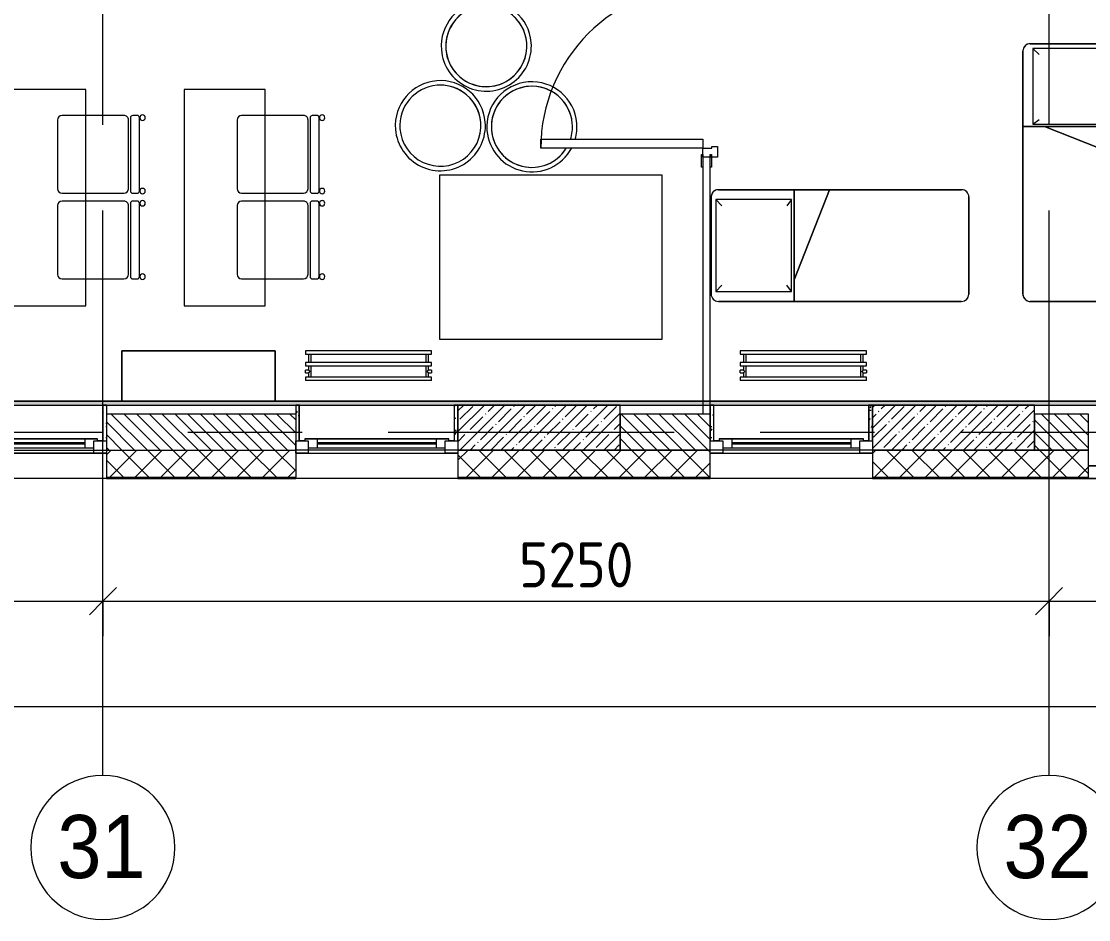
# Model space of a CAD drawing. Header units: millimetres. Extents: x 81382 to 274764, y -8553 to 29000.
# Drawn here: x 115508 to 121430, y -2706 to 2279 of the extents above; entities that cross this region are included whole.
import ezdxf

# ---------------------------------------------------------------- set-up
doc = ezdxf.new("R2010")
doc.units = ezdxf.units.MM
doc.linetypes.add('Осевая', pattern=[3175, 635, -476.25, 1587.5, -476.25])
for name, color, linetype, lineweight in [('A-ANNO-DIMS', 7, 'Continuous', 9), ('A-ANNO-DIMS-100', 7, 'Continuous', 9), ('A-DOOR', 7, 'Continuous', 9), ('A-DOOR-1', 7, 'Continuous', 13), ('A-DOOR-FRAM', 7, 'Continuous', 13), ('A-GLAZ', 7, 'Continuous', 9), ('A-GLAZ-1', 7, 'Continuous', 13), ('A-WALL', 7, 'Continuous', 9), ('I-WALL', 7, 'Continuous', 9), ('M-EQPM', 7, 'Continuous', 9), ('S-COLS', 7, 'Continuous', 9), ('Оси', 7, 'Continuous', 9), ('Оси-1', 7, 'Continuous', 20), ('Оси-2', 7, 'Осевая', 9)]:
    doc.layers.add(name, color=color, linetype=linetype, lineweight=lineweight)
for name, color, linetype, lineweight, true_color in [('A-WALL-1', 7, 'Continuous', 9, 0x3c3c3c), ('A-WALL-FNSH-1', 7, 'Continuous', 9, 0x3c3c3c), ('I-FURN-1', 7, 'Continuous', 9, 0xf0f0f0)]:
    doc.layers.add(name, color=color, linetype=linetype, lineweight=lineweight, true_color=true_color)
doc.styles.add('Arial', font='arial.ttf', dxfattribs={"width": 0.9, "height": 350})
doc.styles.add('ISOCPEUR', font='isocpeur.ttf', dxfattribs={"width": 0.9, "height": 250})
doc.dimstyles.new('ISO-2_5_0_9К_БОЛЬШОЙ', dxfattribs={"dimscale": 304.8, "dimtxt": 248.995294, "dimasz": 0.492126, "dimexe": 0.393701, "dimexo": 0.984252, "dimgap": 0, "dimtad": 1, "dimdec": 0, "dimrnd": 10, "dimzin": 0, "dimdsep": 46, "dimtxsty": 'ISOCPEUR', "dimblk1": 'OBLIQUE', "dimblk2": 'OBLIQUE', "dimsah": 1, "dimcen": 0.09, "dimdle": 0.393701, "dimazin": 0, "dimtfac": 1, "dimtdec": 4, "dimtix": 1, "dimtmove": 0, "dimatfit": 3, "dimfxl": 1, "dimtvp": 1, "dimtolj": 1, "dimtzin": 0, "dimarcsym": 2})
pattern_1 = [(45, (0, 0), (-57.024626, 57.024626), []), (45, (57.025, 0), (-57.024626, 57.024626), [100.806, -20.161, 3.353, -16.808])]
pattern_2 = [(0, (0, 0), (121.92, 30.48), [10.058, -81.382, 10.058, -81.382, -487.68]), (0, (0, 0), (121.92, 30.48), [-182.88, 10.058, -172.822, 10.058, -81.382, -213.36]), (0, (0, 0), (121.92, 30.48), [-457.2, 10.058, -50.902, 10.058, -142.342]), (120, (45.72, 15.24), (-87.356454, 90.345817), [10.058, -81.382, 10.058, -81.382, -487.68]), (120, (45.72, 15.24), (-87.356454, 90.345817), [-182.88, 10.058, -172.822, 10.058, -81.382, -213.36]), (120, (45.72, 15.24), (-87.356454, 90.345817), [-457.2, 10.058, -50.902, 10.058, -142.342]), (240, (60.96, 76.2), (-34.563546, -120.825817), [10.058, -81.382, 10.058, -81.382, -487.68]), (240, (60.96, 76.2), (-34.563546, -120.825817), [-182.88, 10.058, -172.822, 10.058, -81.382, -213.36]), (240, (60.96, 76.2), (-34.563546, -120.825817), [-457.2, 10.058, -50.902, 10.058, -142.342])]

# ---------------------------------------------------------------- blocks, each defined once
blk = doc.blocks.new('120_Окно_СКБ_2Ст_Фрамуга сверху - 120_Окно_СКБ_2Ст_2300х2500_h_ ДОО-19727959-План размещения напольных электротехнических лючков и розеток 3 этажа в осях 23-33')
at = {"layer": 'A-GLAZ'}
for p, q in [((1150, -57), (-1150, -57)), ((-1080, -57), (1080, -57)), ((-1030, -107), (470, -107)), ((470, -117), (-1030, -117)), ((640, -107), (1030, -107)), ((1030, -117), (640, -117)), ((-1130, -127), (-1100, -127)), ((540, -127), (570, -127)), ((540, -127), (570, -127)), ((1100, -127), (1130, -127))]:
    blk.add_line(p, q, dxfattribs=at)
at = {"layer": 'A-GLAZ-1'}
for p, q in [((-1150, -127), (-1150, -57)), ((-1150, -57), (-1080, -57)), ((-1080, -57), (-1080, -127)), ((520, -127), (520, -57)), ((520, -57), (590, -57)), ((590, -57), (590, -127)), ((1080, -127), (1080, -57)), ((1080, -57), (1150, -57)), ((1150, -57), (1150, -127)), ((520, -87), (-1080, -87)), ((-1080, -87), (-1080, -127)), ((-1030, -137), (-1030, -87)), ((470, -137), (470, -87)), ((520, -127), (520, -87)), ((1080, -87), (590, -87)), ((590, -87), (590, -127)), ((640, -137), (640, -87)), ((1030, -137), (1030, -87)), ((1080, -127), (1080, -87)), ((-1080, -127), (-1150, -127)), ((-1080, -127), (-1100, -127)), ((-1100, -127), (-1100, -137)), ((-1100, -137), (540, -137)), ((540, -137), (-1100, -137)), ((590, -127), (520, -127)), ((540, -127), (520, -127)), ((540, -137), (540, -127)), ((590, -127), (570, -127)), ((570, -127), (570, -137)), ((570, -137), (1100, -137)), ((1100, -137), (570, -137)), ((1150, -127), (1080, -127)), ((1100, -127), (1080, -127)), ((1100, -137), (1100, -127))]:
    blk.add_line(p, q, dxfattribs=at)
blk = doc.blocks.new('120_Окно_СКБ_1Ст - 120_Окно_СКБ_1Ст 900х2500_h_ с форточкой-V4-План размещения напольных электротехнических лючков и розеток 3 этажа в осях 23-33')
at = {"layer": 'A-GLAZ'}
for p, q in [((450, -57), (-450, -57)), ((-330, -107), (330, -107)), ((330, -117), (-330, -117)), ((-430, -127), (-400, -127)), ((400, -127), (430, -127))]:
    blk.add_line(p, q, dxfattribs=at)
at = {"layer": 'A-GLAZ-1'}
for p, q in [((-450, -127), (-450, -57)), ((-450, -57), (-380, -57)), ((-380, -57), (-380, -127)), ((380, -127), (380, -57)), ((380, -57), (450, -57)), ((450, -57), (450, -127)), ((380, -87), (-380, -87)), ((-380, -87), (-380, -127)), ((-330, -137), (-330, -87)), ((330, -137), (330, -87)), ((380, -127), (380, -87)), ((-380, -127), (-450, -127)), ((-380, -127), (-400, -127)), ((-400, -127), (-400, -137)), ((-400, -137), (400, -137)), ((400, -137), (-400, -137)), ((450, -127), (380, -127)), ((400, -127), (380, -127)), ((400, -137), (400, -127))]:
    blk.add_line(p, q, dxfattribs=at)
blk = doc.blocks.new('120_Окно_СКБ_2Ст_Фрамуга сверху - 120_Окно_СКБ_2Ст_2300х2500_h_ ДОО-22877115-План размещения напольных электротехнических лючков и розеток 3 этажа в осях 23-33')
at = {"layer": 'A-GLAZ'}
for p, q in [((1150, 83), (-1150, 83)), ((-1080, 83), (1080, 83)), ((-1150, 13), (-1100, 13)), ((-1030, 33), (470, 33)), ((470, 23), (-1030, 23)), ((540, 13), (570, 13)), ((540, 13), (570, 13)), ((640, 33), (1030, 33)), ((1030, 23), (640, 23)), ((1100, 13), (1150, 13))]:
    blk.add_line(p, q, dxfattribs=at)
at = {"layer": 'A-GLAZ-1'}
for p, q in [((-1150, 13), (-1150, 83)), ((-1150, 83), (-1080, 83)), ((-1080, 83), (-1080, 13)), ((520, 13), (520, 83)), ((520, 83), (590, 83)), ((590, 83), (590, 13)), ((1080, 13), (1080, 83)), ((1080, 83), (1150, 83)), ((1150, 83), (1150, 13)), ((-1080, 13), (-1150, 13)), ((-1080, 13), (-1100, 13)), ((-1100, 13), (-1100, 3)), ((-1100, 3), (540, 3)), ((540, 3), (-1100, 3)), ((520, 53), (-1080, 53)), ((-1080, 53), (-1080, 13)), ((-1030, 3), (-1030, 53)), ((470, 3), (470, 53)), ((520, 13), (520, 53)), ((590, 13), (520, 13)), ((540, 13), (520, 13)), ((540, 3), (540, 13)), ((590, 13), (570, 13)), ((570, 13), (570, 3)), ((570, 3), (1100, 3)), ((1100, 3), (570, 3)), ((1080, 53), (590, 53)), ((590, 53), (590, 13)), ((640, 3), (640, 53)), ((1030, 3), (1030, 53)), ((1080, 13), (1080, 53)), ((1150, 13), (1080, 13)), ((1100, 13), (1080, 13)), ((1100, 3), (1100, 13))]:
    blk.add_line(p, q, dxfattribs=at)
blk = doc.blocks.new('120_Окно_СКБ_1Ст - 120_Окно_СКБ_1Ст 900х2500_h_ с форточкой-V6-План размещения напольных электротехнических лючков и розеток 3 этажа в осях 23-33')
at = {"layer": 'A-GLAZ'}
for p, q in [((450, -57), (-450, -57)), ((-330, -107), (330, -107)), ((330, -117), (-330, -117)), ((-430, -127), (-400, -127)), ((400, -127), (430, -127))]:
    blk.add_line(p, q, dxfattribs=at)
at = {"layer": 'A-GLAZ-1'}
for p, q in [((-450, -127), (-450, -57)), ((-450, -57), (-380, -57)), ((-380, -57), (-380, -127)), ((380, -127), (380, -57)), ((380, -57), (450, -57)), ((450, -57), (450, -127)), ((380, -87), (-380, -87)), ((-380, -87), (-380, -127)), ((-330, -137), (-330, -87)), ((330, -137), (330, -87)), ((380, -127), (380, -87)), ((-380, -127), (-450, -127)), ((-380, -127), (-400, -127)), ((-400, -127), (-400, -137)), ((-400, -137), (400, -137)), ((400, -137), (-400, -137)), ((450, -127), (380, -127)), ((400, -127), (380, -127)), ((400, -137), (400, -127))]:
    blk.add_line(p, q, dxfattribs=at)
blk = doc.blocks.new('Bed - Small Sizes - 1_119-V42-План размещения напольных электротехнических лючков и розеток 3 этажа в осях 23-33')
at = {"layer": 'I-FURN-1'}
for p, q in [((247.3, 0), (-292.7, 0)), ((-292.7, 0), (247.3, 0)), ((247.3, 0), (-292.7, 0)), ((-292.7, 0), (247.3, 0)), ((-332.7, -40), (-332.7, -460)), ((-332.7, -460), (-332.7, -40)), ((-332.7, -40), (-332.7, -460)), ((-332.7, -460), (-332.7, -40)), ((-277.5, -26.2), (-242.7, -60)), ((232.5, -26.2), (-277.5, -26.2)), ((-277.5, -26.2), (-277.5, -446.2)), ((232.5, -26.2), (-277.5, -26.2)), ((-277.5, -26.2), (-277.5, -446.2)), ((232.5, -26.2), (197.3, -60)), ((232.5, -446.2), (232.5, -26.2)), ((232.5, -446.2), (232.5, -26.2)), ((287.3, -460), (287.3, -40)), ((287.3, -40), (287.3, -460)), ((287.3, -657.7), (287.3, -40)), ((287.3, -40), (287.3, -657.7)), ((-332.7, -460), (-212.7, -460)), ((-212.7, -460), (-332.7, -460)), ((-332.7, -460), (-332.7, -1390)), ((-332.7, -1390), (-332.7, -460)), ((-332.7, -460), (-212.7, -460)), ((-277.5, -446.2), (-242.7, -420)), ((-277.5, -446.2), (232.5, -446.2)), ((-277.5, -446.2), (232.5, -446.2)), ((-212.7, -460), (287.3, -460)), ((287.3, -460), (-212.7, -460)), ((287.3, -460), (-212.7, -460)), ((-212.7, -460), (287.3, -657.7)), ((287.3, -657.7), (-212.7, -460)), ((-212.7, -460), (287.3, -460)), ((-212.7, -460), (287.3, -657.7)), ((-212.7, -460), (287.3, -460)), ((232.5, -446.2), (197.3, -420)), ((287.3, -657.7), (287.3, -460)), ((287.3, -460), (287.3, -657.7)), ((287.3, -1390), (287.3, -657.7)), ((287.3, -657.7), (287.3, -1390)), ((-292.7, -1430), (247.3, -1430)), ((247.3, -1430), (-292.7, -1430))]:
    blk.add_line(p, q, dxfattribs=at)
for centre, start, end in [((-292.7, -40), 90, 180), ((-292.7, -40), 90, 180), ((247.3, -40), 360, 90), ((247.3, -40), 0, 90), ((-292.7, -40), 90, 180), ((-292.7, -40), 135, 180), ((-292.7, -40), 90, 135), ((247.3, -40), 60, 90), ((247.3, -40), 0, 90), ((247.3, -40), 15, 60), ((247.3, -40), 0, 15), ((-292.7, -1390), 180, 270), ((-292.7, -1390), 180, 195), ((-292.7, -1390), 195, 210), ((-292.7, -1390), 210, 225), ((-292.7, -1390), 225, 240), ((247.3, -1390), 270, 0), ((247.3, -1390), 300, 330), ((247.3, -1390), 330, 345), ((247.3, -1390), 345, 0), ((-292.7, -1390), 240, 255), ((-292.7, -1390), 255, 270), ((247.3, -1390), 270, 300)]:
    blk.add_arc(centre, 40, start, end, dxfattribs=at)
blk = doc.blocks.new('Bed - Small Sizes - 1_119-V43-План размещения напольных электротехнических лючков и розеток 3 этажа в осях 23-33')
at = {"layer": 'I-FURN-1'}
for p, q in [((247.3, 0), (-292.7, 0)), ((-292.7, 0), (247.3, 0)), ((247.3, 0), (-292.7, 0)), ((-292.7, 0), (247.3, 0)), ((-332.7, -40), (-332.7, -460)), ((-332.7, -460), (-332.7, -40)), ((-332.7, -40), (-332.7, -460)), ((-332.7, -460), (-332.7, -40)), ((-277.5, -26.2), (-242.7, -60)), ((232.5, -26.2), (-277.5, -26.2)), ((-277.5, -26.2), (-277.5, -446.2)), ((232.5, -26.2), (-277.5, -26.2)), ((-277.5, -26.2), (-277.5, -446.2)), ((232.5, -26.2), (197.3, -60)), ((232.5, -446.2), (232.5, -26.2)), ((232.5, -446.2), (232.5, -26.2)), ((287.3, -460), (287.3, -40)), ((287.3, -40), (287.3, -460)), ((287.3, -657.7), (287.3, -40)), ((287.3, -40), (287.3, -657.7)), ((-332.7, -460), (-212.7, -460)), ((-212.7, -460), (-332.7, -460)), ((-332.7, -460), (-332.7, -1390)), ((-332.7, -1390), (-332.7, -460)), ((-332.7, -460), (-212.7, -460)), ((-277.5, -446.2), (-242.7, -420)), ((-277.5, -446.2), (232.5, -446.2)), ((-277.5, -446.2), (232.5, -446.2)), ((-212.7, -460), (287.3, -460)), ((287.3, -460), (-212.7, -460)), ((287.3, -460), (-212.7, -460)), ((-212.7, -460), (287.3, -657.7)), ((287.3, -657.7), (-212.7, -460)), ((-212.7, -460), (287.3, -460)), ((-212.7, -460), (287.3, -657.7)), ((-212.7, -460), (287.3, -460)), ((232.5, -446.2), (197.3, -420)), ((287.3, -657.7), (287.3, -460)), ((287.3, -460), (287.3, -657.7)), ((287.3, -1390), (287.3, -657.7)), ((287.3, -657.7), (287.3, -1390)), ((-292.7, -1430), (247.3, -1430)), ((247.3, -1430), (-292.7, -1430))]:
    blk.add_line(p, q, dxfattribs=at)
for centre, start, end in [((-292.7, -40), 90, 180), ((-292.7, -40), 90, 180), ((247.3, -40), 360, 90), ((247.3, -40), 75, 90), ((-292.7, -40), 90, 180), ((-292.7, -40), 90, 180), ((247.3, -40), 0, 90), ((247.3, -40), 0, 90), ((247.3, -40), 60, 75), ((247.3, -40), 30, 60), ((247.3, -40), 0, 30), ((-292.7, -1390), 180, 270), ((-292.7, -1390), 180, 270), ((247.3, -1390), 270, 0), ((247.3, -1390), 270, 0)]:
    blk.add_arc(centre, 40, start, end, dxfattribs=at)
blk = doc.blocks.new('Стол базовый прямоугольный - 1_88-26291934-План размещения напольных электротехнических лючков и розеток 3 этажа в осях 23-33')
at = {"layer": 'I-FURN-1'}
for p, q in [((600, 225), (-600, 225)), ((-600, 225), (-600, -225)), ((600, -225), (600, 225)), ((-600, -225), (600, -225))]:
    blk.add_line(p, q, dxfattribs=at)
blk = doc.blocks.new('M_Стул-Breuer - 1_87-25466819-План размещения напольных электротехнических лючков и розеток 3 этажа в осях 23-33')
at = {"layer": 'I-FURN-1'}
for p, q in [((190.5, 241.3), (-190.5, 241.3)), ((-215.9, 215.9), (-215.9, 85)), ((215.9, 85), (215.9, 215.9)), ((-215.9, 85), (-215.9, -127)), ((215.9, -127), (215.9, 85)), ((-215.9, -176.2), (-215.9, -200.8)), ((203.2, -163.5), (-203.2, -163.5)), ((-190.5, -152.4), (190.5, -152.4)), ((215.9, -200.8), (215.9, -176.2)), ((-203.2, -213.5), (203.2, -213.5))]:
    blk.add_line(p, q, dxfattribs=at)
for centre, radius, start, end in [((-190.5, 215.9), 25.4, 90, 180), ((190.5, 215.9), 25.4, 0, 90), ((-190.5, -127), 25.4, 180, 270), ((-203.2, -176.2), 12.7, 90, 180), ((190.5, -127), 25.4, 270, 360), ((203.2, -176.2), 12.7, 360, 90), ((-203.5, -230.6), 15.1, 360, 180), ((-203.5, -230.6), 15.1, 180, 360), ((-203.2, -200.8), 12.7, 180, 270), ((203.7, -230.6), 15.1, 360, 180), ((203.7, -230.6), 15.1, 180, 360), ((203.2, -200.8), 12.7, 270, 360)]:
    blk.add_arc(centre, radius, start, end, dxfattribs=at)
blk = doc.blocks.new('Стол базовый прямоугольный - 1_146-25586992-План размещения напольных электротехнических лючков и розеток 3 этажа в осях 23-33')
at = {"layer": 'I-FURN-1'}
for p, q in [((617.5, 455), (-617.5, 455)), ((-617.5, 455), (-617.5, -455)), ((617.5, -455), (617.5, 455)), ((-617.5, -455), (617.5, -455))]:
    blk.add_line(p, q, dxfattribs=at)
blk = doc.blocks.new('ПУФ1 - 500_500 2-25587120-План размещения напольных электротехнических лючков и розеток 3 этажа в осях 23-33')
at = {"layer": 'I-FURN-1'}
for radius, start, end in [(250, 360, 180), (250, 0, 180), (225, 360, 180), (225, 0, 180), (250, 180, 360), (225, 180, 360), (225, 180, 231.42857), (225, 270, 360), (250, 180, 360), (225, 231.42857, 270)]:
    blk.add_arc((0, 0), radius, start, end, dxfattribs=at)
blk = doc.blocks.new('ПУФ1 - 500_500 2-V62-План размещения напольных электротехнических лючков и розеток 3 этажа в осях 23-33')
at = {"layer": 'I-FURN-1'}
for radius, start, end in [(250, 360, 180), (250, 0, 180), (225, 360, 180), (225, 64.28571, 180), (225, 51.42857, 64.28571), (225, 38.57143, 51.42857), (225, 25.71429, 38.57143), (225, 12.85714, 25.71429), (250, 180, 360), (225, 180, 360), (225, 180, 282.85714), (225, 0, 12.85714), (225, 347.14286, 360), (250, 180, 360), (225, 334.28571, 347.14286), (225, 282.85714, 334.28571)]:
    blk.add_arc((0, 0), radius, start, end, dxfattribs=at)
blk = doc.blocks.new('ПУФ1 - 500_500 2-V63-План размещения напольных электротехнических лючков и розеток 3 этажа в осях 23-33')
at = {"layer": 'I-FURN-1'}
for radius, start, end in [(250, 360, 146.76317), (250, 0, 146.76317), (225, 360, 143.34409), (225, 102.85714, 143.34409), (225, 0, 102.85714), (250, 159.25629, 180), (250, 159.25629, 180), (225, 157.4401, 180), (225, 157.4401, 180), (250, 180, 360), (225, 180, 360), (225, 180, 231.42857), (225, 244.28571, 360), (250, 180, 360), (225, 231.42857, 244.28571)]:
    blk.add_arc((0, 0), radius, start, end, dxfattribs=at)
blk = doc.blocks.new('radiator_prado_classic_z_tip_30_po exemplyaru - Classic Z Тип 30-300-31134001-План размещения напольных электротехнических лючков и розеток 3 этажа в осях 23-33')
at = {"layer": 'M-EQPM'}
for p, q in [((0, 228), (0, 210)), ((700, 228), (0, 228)), ((0, 210), (700, 210)), ((17.5, 210), (17.5, 164)), ((32.5, 164), (32.5, 210)), ((667.5, 210), (667.5, 164)), ((682.5, 164), (682.5, 210)), ((700, 210), (700, 228)), ((700, 164), (0, 164)), ((0, 164), (0, 146)), ((0, 146), (700, 146)), ((17.5, 121.5), (0, 121.5)), ((17.5, 121.5), (0, 121.5)), ((0, 121.5), (0, 121.2)), ((0, 106.5), (0, 121.5)), ((0, 121.2), (0, 121.2)), ((17.5, 146), (17.5, 121.5)), ((32.5, 82), (32.5, 146)), ((667.5, 146), (667.5, 82)), ((682.5, 121.5), (682.5, 146)), ((700, 121.5), (682.5, 121.5)), ((700, 121.5), (682.5, 121.5)), ((700, 146), (700, 164)), ((700, 121.5), (700, 106.5)), ((700, 121.2), (700, 121.5)), ((700, 121.5), (700, 121.2)), ((700, 121.2), (700, 121.5)), ((0, 106.8), (0, 106.5)), ((0, 106.8), (0, 106.8)), ((0, 106.5), (17.5, 106.5)), ((0, 106.5), (17.5, 106.5)), ((700, 82), (0, 82)), ((0, 82), (0, 64)), ((700, 64), (0, 64)), ((17.5, 106.5), (17.5, 82)), ((682.5, 82), (682.5, 106.5)), ((682.5, 106.5), (700, 106.5)), ((682.5, 106.5), (700, 106.5)), ((700, 106.5), (700, 106.8)), ((700, 106.8), (700, 106.5)), ((700, 106.5), (700, 106.8)), ((700, 64), (700, 82))]:
    blk.add_line(p, q, dxfattribs=at)
for points, knots in [([(25, 114), (24.5, 114.5), (23.6, 115.4), (22.4, 116.6), (21.6, 117.4), (21.1, 117.9), (20.8, 118.2), (20.5, 118.5), (20.2, 118.8), (19.8, 119.1), (19.6, 119.4), (19.3, 119.7), (19, 120), (18.7, 120.3), (18.5, 120.5), (18.3, 120.7), (18.1, 120.9), (17.9, 121.1), (17.8, 121.2), (17.7, 121.3), (17.5, 121.5), (17.5, 121.5), (17.5, 121.5)], [0, 0, 0, 0, 0.142857, 0.285714, 0.357143, 0.392857, 0.428571, 0.464286, 0.5, 0.535714, 0.571429, 0.607143, 0.642857, 0.678571, 0.714286, 0.75, 0.785714, 0.821429, 0.857143, 0.892857, 0.928571, 1, 1, 1, 1]), ([(675, 114), (675.5, 114.5), (676.4, 115.4), (677.6, 116.6), (678.4, 117.4), (678.9, 117.9), (679.2, 118.2), (679.5, 118.5), (679.8, 118.8), (680.1, 119.2), (680.4, 119.4), (680.7, 119.7), (681, 120), (681.3, 120.3), (681.5, 120.5), (681.7, 120.7), (681.9, 120.9), (682.1, 121.1), (682.2, 121.2), (682.3, 121.3), (682.5, 121.5), (682.5, 121.5), (682.5, 121.5)], [0, 0, 0, 0, 0.142857, 0.285714, 0.357143, 0.392857, 0.428571, 0.464286, 0.5, 0.535714, 0.571429, 0.607143, 0.642857, 0.678571, 0.714286, 0.75, 0.785714, 0.821429, 0.857143, 0.892857, 0.928571, 1, 1, 1, 1]), ([(17.5, 106.5), (17.5, 106.5), (17.5, 106.5), (17.7, 106.7), (17.8, 106.8), (17.9, 106.9), (18.1, 107.1), (18.3, 107.3), (18.5, 107.5), (18.7, 107.7), (19, 108), (19.3, 108.3), (19.6, 108.6), (19.8, 108.9), (20.3, 109.3), (20.7, 109.7), (21.1, 110.1), (21.6, 110.6), (22.4, 111.4), (23.6, 112.6), (24.5, 113.5), (25, 114)], [0, 0, 0, 0, 0.071429, 0.107143, 0.142857, 0.178571, 0.214286, 0.25, 0.285714, 0.321429, 0.357143, 0.392857, 0.428571, 0.464286, 0.5, 0.571429, 0.607143, 0.642857, 0.714286, 0.857143, 1, 1, 1, 1]), ([(682.5, 106.5), (682.5, 106.5), (682.5, 106.5), (682.3, 106.7), (682.2, 106.8), (682.1, 106.9), (681.9, 107.1), (681.7, 107.3), (681.5, 107.5), (681.3, 107.7), (681, 108), (680.7, 108.3), (680.4, 108.6), (680.1, 108.8), (679.7, 109.3), (679.3, 109.7), (678.9, 110.1), (678.4, 110.6), (677.6, 111.4), (676.4, 112.6), (675.5, 113.5), (675, 114)], [0, 0, 0, 0, 0.071429, 0.107143, 0.142857, 0.178571, 0.214286, 0.25, 0.285714, 0.321429, 0.357143, 0.392857, 0.428571, 0.464286, 0.5, 0.571429, 0.607143, 0.642857, 0.714286, 0.857143, 1, 1, 1, 1])]:
    blk.add_open_spline(points, degree=3, knots=knots, dxfattribs=at)
blk = doc.blocks.new('110_Дверь_СКБ_2Ст - Д-5_п__в составе перегородки _не входит в спец__-32680317-План размещения напольных электротехнических лючков и розеток 3 этажа в осях 23-33')
at = {"layer": 'A-DOOR'}
for centre, radius, start, end in [((-637.5, -20), 400, 270, 0), ((662.5, -20), 900, 180, 270)]:
    blk.add_arc(centre, radius, start, end, dxfattribs=at)
at = {"layer": 'A-DOOR-1'}
for p, q in [((-637.5, -20), (-587.5, -20)), ((-637.5, -420), (-637.5, -20)), ((-587.5, -20), (-587.5, -420)), ((612.5, -20), (662.5, -20)), ((612.5, -920), (612.5, -20)), ((662.5, -20), (662.5, -920)), ((-587.5, -420), (-637.5, -420)), ((662.5, -920), (612.5, -920))]:
    blk.add_line(p, q, dxfattribs=at)
at = {"layer": 'A-DOOR-FRAM'}
for p, q in [((-687.5, 60), (-627.5, 60)), ((-687.5, -20), (-687.5, 60)), ((-627.5, 60), (-627.5, 30)), ((652.5, 60), (712.5, 60)), ((652.5, 30), (652.5, 60)), ((712.5, 60), (712.5, -20)), ((-742.5, 28), (-672.5, 28)), ((-742.5, 20), (-742.5, 28)), ((-672.5, 20), (-742.5, 20)), ((-687.5, 20), (-672.5, 20)), ((-687.5, 19), (-687.5, 20)), ((-672.5, 19), (-687.5, 19)), ((-672.5, 28), (-672.5, 20)), ((-672.5, 20), (-672.5, 19)), ((-637.5, 30), (-637.5, -20)), ((-627.5, 30), (-637.5, 30)), ((662.5, 30), (652.5, 30)), ((662.5, -20), (662.5, 30)), ((697.5, 20), (697.5, 28)), ((697.5, 28), (767.5, 28)), ((697.5, 19), (697.5, 20)), ((697.5, 20), (712.5, 20)), ((767.5, 20), (697.5, 20)), ((712.5, 19), (697.5, 19)), ((712.5, 20), (712.5, 19)), ((767.5, 28), (767.5, 20)), ((-742.5, -20), (-672.5, -20)), ((-742.5, -28), (-742.5, -20)), ((-672.5, -28), (-742.5, -28)), ((-637.5, -20), (-687.5, -20)), ((-672.5, -20), (-672.5, -28)), ((712.5, -20), (662.5, -20)), ((697.5, -28), (697.5, -20)), ((697.5, -20), (767.5, -20)), ((767.5, -28), (697.5, -28)), ((767.5, -20), (767.5, -28))]:
    blk.add_line(p, q, dxfattribs=at)
blk = doc.blocks.new('Ось сетки - D8-29747960-План размещения напольных электротехнических лючков и розеток 3 этажа в осях 23-33')
at = {"layer": 'Оси-1'}
for start, end in [(360, 180), (180, 360)]:
    blk.add_arc((0, 0), 4, start, end, dxfattribs=at)
blk = doc.blocks.new('DIMBLOCK44-План размещения напольных электротехнических лючков и розеток 3 этажа в осях 23-33')
at = {"layer": 'A-ANNO-DIMS-100'}
for p, q in [((110710, -1132.6), (110710, -818.6)), ((115960, -1132.6), (115960, -818.6)), ((110710, -938.6), (115960, -938.6)), ((110710, -938.6), (110710, -1132.6)), ((115960, -938.6), (115960, -1132.6))]:
    blk.add_line(p, q, dxfattribs=at)
at = {"layer": 'A-ANNO-DIMS-100', "lineweight": 20}
for p, q in [((110710, -938.6), (110785, -863.6)), ((115960, -938.6), (116035, -863.6)), ((110710, -938.6), (110635, -1013.6)), ((115960, -938.6), (115885, -1013.6))]:
    blk.add_line(p, q, dxfattribs=at)
at = {"layer": 'A-ANNO-DIMS-100', "color": 0, "insert": (113019, -612), "char_height": 250, "width": 758.478, "attachment_point": 1, "line_spacing_factor": 1.149209, "style": 'ISOCPEUR'}
blk.add_mtext('5250', dxfattribs=at)
blk = doc.blocks.new('_Oblique')
at = {"color": 0, "linetype": 'ByBlock', "lineweight": -2}
blk.add_line((-0.5, -0.5), (0.5, 0.5), dxfattribs=at)
blk = doc.blocks.new('DIMBLOCK45-План размещения напольных электротехнических лючков и розеток 3 этажа в осях 23-33')
at = {"layer": 'A-ANNO-DIMS-100'}
for p, q in [((115960, -1132.6), (115960, -818.6)), ((121210, -1132.6), (121210, -818.6)), ((115960, -938.6), (121210, -938.6)), ((115960, -938.6), (115960, -1132.6)), ((121210, -938.6), (121210, -1132.6))]:
    blk.add_line(p, q, dxfattribs=at)
at = {"layer": 'A-ANNO-DIMS-100', "lineweight": 20}
for p, q in [((115960, -938.6), (116035, -863.6)), ((121210, -938.6), (121285, -863.6)), ((115960, -938.6), (115885, -1013.6)), ((121210, -938.6), (121135, -1013.6))]:
    blk.add_line(p, q, dxfattribs=at)
at = {"layer": 'A-ANNO-DIMS-100', "color": 0, "insert": (118269, -612), "char_height": 250, "width": 758.478, "attachment_point": 1, "line_spacing_factor": 1.149209, "style": 'ISOCPEUR'}
blk.add_mtext('5250', dxfattribs=at)
blk = doc.blocks.new('DIMBLOCK46-План размещения напольных электротехнических лючков и розеток 3 этажа в осях 23-33')
at = {"layer": 'A-ANNO-DIMS-100'}
for p, q in [((121210, -1132.6), (121210, -818.6)), ((125010, -1132.6), (125010, -818.6)), ((121210, -938.6), (125130, -938.6)), ((121210, -938.6), (121210, -1132.6)), ((125010, -938.6), (125010, -1132.6))]:
    blk.add_line(p, q, dxfattribs=at)
at = {"layer": 'A-ANNO-DIMS-100', "lineweight": 20}
for p, q in [((121210, -938.6), (121285, -863.6)), ((125010, -938.6), (125085, -863.6)), ((121210, -938.6), (121135, -1013.6)), ((125010, -938.6), (124935, -1013.6))]:
    blk.add_line(p, q, dxfattribs=at)
at = {"layer": 'A-ANNO-DIMS-100', "color": 0, "insert": (122794, -612), "char_height": 250, "width": 758.478, "attachment_point": 1, "line_spacing_factor": 1.149209, "style": 'ISOCPEUR'}
blk.add_mtext('3800', dxfattribs=at)
blk = doc.blocks.new('DIMBLOCK47-План размещения напольных электротехнических лючков и розеток 3 этажа в осях 23-33')
at = {"layer": 'A-ANNO-DIMS-100'}
for p, q in [((84560, -1717.9), (84560, -1404)), ((125010, -1717.9), (125010, -1404)), ((84440, -1524), (125130, -1524)), ((84560, -1524), (84560, -1717.9)), ((125010, -1524), (125010, -1717.9))]:
    blk.add_line(p, q, dxfattribs=at)
at = {"layer": 'A-ANNO-DIMS-100', "lineweight": 20}
for p, q in [((84560, -1524), (84635, -1449)), ((125010, -1524), (125085, -1449)), ((84560, -1524), (84485, -1599)), ((125010, -1524), (124935, -1599))]:
    blk.add_line(p, q, dxfattribs=at)
at = {"layer": 'A-ANNO-DIMS-100', "color": 0, "insert": (104366, -1197.4), "char_height": 250, "width": 1005.558, "attachment_point": 1, "line_spacing_factor": 1.149209, "style": 'ISOCPEUR'}
blk.add_mtext('40450', dxfattribs=at)

msp = doc.modelspace()

# ---------------------------------------------------------------- hatches: boundary and pattern name
at = {"layer": 'A-WALL'}
h = msp.add_hatch(dxfattribs=at)
h.set_pattern_fill('FP_2', color=256, style=0, pattern_type=2)
h.set_pattern_definition([(135, (0, 0), (-35.35534, -35.35534), [])])
h.paths.add_polyline_path([(121430, -100), (121430, 100), (121130, 100), (121130, -100)])
h.paths.add_polyline_path([(118830, -100), (119330, -100), (119330, 100), (118830, 100)])
h.paths.add_polyline_path([(117030, -100), (117030, 100), (115980, 100), (115980, -100), (116985.1, -100)])
h.paths.add_polyline_path([(113430, -100), (113680, -100), (113680, 100), (113430, 100)])
h.paths.add_polyline_path([(110730, -100), (111630, -100), (111630, 100), (110730, 100), (110730, 91.5)])
h.paths.add_polyline_path([(109353.5, -100), (109830, -100), (109830, 100), (108930, 100), (108930, -100)])
h.paths.add_polyline_path([(106230, -100), (106230, 100), (105180, 100), (105180, -100), (106173.6, -100)])
h.paths.add_polyline_path([(102880, -100), (102880, 100), (102630, 100), (102630, -100)])
h.paths.add_polyline_path([(101085.9, -100), (101730, -100), (101730, 100), (100830, 100), (100830, -100)])
h.paths.add_polyline_path([(97906, -100), (98130, -100), (98130, 100), (97080, 100), (97080, -100), (97270.1, -100)])
h.paths.add_polyline_path([(94726.2, -100), (94780, -100), (94780, 100), (94530, 100), (94530, -100)])
h.paths.add_polyline_path([(92730, -100), (92730, 100), (91930, 100), (91930, -100), (92182.3, -100)])
h = msp.add_hatch(dxfattribs=at)
h.set_pattern_fill('FP_1', color=256, style=0, pattern_type=2)
h.set_pattern_definition([(45, (0, 0), (-70.71068, 70.71068), []), (135, (0, 0), (-70.71068, -70.71068), [])])
h.paths.add_polyline_path([(125080, -250), (125080, -100), (123730, -100), (123730, -250), (123980.7, -250)])
h.paths.add_polyline_path([(120800.9, -250), (121430, -250), (121430, -100), (120230, -100), (120230, -250)])
h.paths.add_polyline_path([(117930, -250), (119330, -250), (119330, -100), (117930, -100)])
h.paths.add_polyline_path([(116985.1, -250), (117030, -250), (117030, -100), (115980, -100), (115980, -250), (116349.1, -250)])
h.paths.add_polyline_path([(112533.3, -250), (113680, -250), (113680, -100), (112530, -100), (112530, -250)])
h.paths.add_polyline_path([(109830, -250), (109830, -100), (108930, -100), (108930, -250), (109353.5, -250)])
h.paths.add_polyline_path([(111261.4, -250), (111630, -250), (111630, -100), (110730, -100), (110730, -250)])
h.paths.add_polyline_path([(107130, -250), (108030, -250), (108030, -100), (107130, -100)])
h.paths.add_polyline_path([(106230, -250), (106230, -100), (105180, -100), (105180, -250), (106173.6, -250)])
h.paths.add_polyline_path([(102357.8, -250), (102880, -250), (102880, -100), (100830, -100), (100830, -250), (101730, -250)])
h.paths.add_polyline_path([(99930, -250), (99930, -100), (99030, -100), (99030, -250), (99813.9, -250)])
h.paths.add_polyline_path([(98130, -250), (98130, -100), (97080, -100), (97080, -250), (97906, -250)])
h.paths.add_polyline_path([(94726.2, -250), (94780, -250), (94780, -100), (93630, -100), (93630, -250), (94090.2, -250)])
h.paths.add_polyline_path([(92730, -250), (92730, -100), (91930, -100), (91930, -250), (92182.3, -250)])
h.paths.add_polyline_path([(90910.4, -250), (91030, -250), (91030, -100), (89210, -100), (89210, -250), (89638.5, -250)])
at = {"layer": 'I-WALL'}
h = msp.add_hatch(dxfattribs=at)
h.set_pattern_fill('FP_35', color=256, style=0, pattern_type=2)
h.set_pattern_definition(pattern_2)
h.paths.add_polyline_path([(123980.7, 150), (124810, 150), (124810, 170), (109770, 170), (109771, 150), (123662.7, 150)])
h = msp.add_hatch(dxfattribs=at)
h.set_pattern_fill('FP_35', color=256, style=0, pattern_type=2)
h.set_pattern_definition(pattern_2)
h.paths.add_polyline_path([(115980, -48), (115980, 149.8), (115960, 149.8), (115960, -48)])
h = msp.add_hatch(dxfattribs=at)
h.set_pattern_fill('FP_35', color=256, style=0, pattern_type=2)
h.set_pattern_definition(pattern_2)
h.paths.add_polyline_path([(117050, -48), (117050, 150), (117030, 150), (117030, -48)])
h = msp.add_hatch(dxfattribs=at)
h.set_pattern_fill('FP_35', color=256, style=0, pattern_type=2)
h.set_pattern_definition(pattern_2)
h.paths.add_polyline_path([(117930, -48), (117930, 149.8), (117910, 149.8), (117910, -48)])
h = msp.add_hatch(dxfattribs=at)
h.set_pattern_fill('FP_35', color=256, style=0, pattern_type=2)
h.set_pattern_definition(pattern_2)
h.paths.add_polyline_path([(119350, -48), (119350, 150), (119330, 150), (119330, -48)])
h = msp.add_hatch(dxfattribs=at)
h.set_pattern_fill('FP_35', color=256, style=0, pattern_type=2)
h.set_pattern_definition(pattern_2)
h.paths.add_polyline_path([(120230, -48), (120230, 149.8), (120210, 149.8), (120210, -48)])
at = {"layer": 'S-COLS'}
h = msp.add_hatch(dxfattribs=at)
h.set_pattern_fill('FP_4', color=256, style=0, pattern_type=2)
h.set_pattern_definition(pattern_1)
h.paths.add_polyline_path([(118257, -100), (118830, -100), (118830, 150), (117930, 150), (117930, -100)])
h = msp.add_hatch(dxfattribs=at)
h.set_pattern_fill('FP_4', color=256, style=0, pattern_type=2)
h.set_pattern_definition(pattern_1)
h.paths.add_polyline_path([(120230, -100), (121130, -100), (121130, 150), (120230, 150), (120230, 91.5)])

# ---------------------------------------------------------------- linework, layer by layer
at = {"layer": 'A-WALL'}
for p, q in [((118830, 100), (118830, -100)), ((121130, 100), (121130, -100)), ((112530, -100), (117030, -100)), ((115980, -100), (117030, -100)), ((118830, -100), (119330, -100)), ((121130, -100), (121430, -100)), ((115980, -258), (113680, -258)), ((115980, -250), (117030, -250)), ((115980, -253), (117030, -253)), ((117930, -258), (117030, -258)), ((117930, -250), (119330, -250)), ((117930, -253), (119330, -253)), ((120230, -258), (119330, -258)), ((120230, -250), (121430, -250)), ((120230, -253), (121430, -253)), ((123730, -258), (121430, -258))]:
    msp.add_line(p, q, dxfattribs=at)
at = {"layer": 'A-WALL-1'}
for p, q in [((119290, 1470), (119290, 100)), ((119330, 100), (119330, 1470)), ((124810, 170), (109770, 170)), ((109770, 150), (124830, 150)), ((115980, 149.8), (115960, 149.8)), ((115960, 149.8), (115960, -48)), ((115980, 149.8), (115980, -250)), ((117050, 150), (117030, 150)), ((117030, 150), (117030, -250)), ((117050, -48), (117050, 150)), ((117930, 149.8), (117910, 149.8)), ((117910, 149.8), (117910, -48)), ((117930, -48), (117930, 149.8)), ((119350, 150), (119330, 150)), ((119330, 150), (119330, -48)), ((119350, -48), (119350, 150)), ((120230, 149.8), (120210, 149.8)), ((120210, 149.8), (120210, -48)), ((120230, -48), (120230, 149.8)), ((117030, 100), (115980, 100)), ((119330, 100), (118830, 100)), ((119330, -250), (119330, 100)), ((121430, 100), (121130, 100)), ((121430, -250), (121430, 100)), ((115960, -48), (115980, -48)), ((117030, -48), (117050, -48)), ((117910, -48), (117930, -48)), ((119330, -48), (119350, -48)), ((120210, -48), (120230, -48)), ((119330, -100), (117930, -100)), ((117930, -100), (117930, -250)), ((121430, -100), (120230, -100)), ((120230, -100), (120230, -250))]:
    msp.add_line(p, q, dxfattribs=at)
at = {"layer": 'A-WALL-FNSH-1'}
for p, q in [((124809, 171), (109771, 171)), ((115960, 149.8), (115959, 149.8)), ((115959, 149.8), (115959, -48)), ((117051, 150), (117050, 150)), ((117051, -48), (117051, 150)), ((117910, 149.8), (117909, 149.8)), ((117909, 149.8), (117909, -48)), ((119351, 150), (119350, 150)), ((119351, -48), (119351, 150)), ((120210, 149.8), (120209, 149.8)), ((120209, 149.8), (120209, -48)), ((115959, -48), (115960, -48)), ((117050, -48), (117051, -48)), ((117909, -48), (117910, -48)), ((119350, -48), (119351, -48)), ((120209, -48), (120210, -48)), ((115980, -250), (115980, -258)), ((115980, -258), (117030, -258)), ((117030, -258), (117030, -250)), ((117930, -250), (117930, -258)), ((117930, -258), (119330, -258)), ((119330, -258), (119330, -250)), ((120230, -250), (120230, -258)), ((120230, -258), (121430, -258)), ((121430, -258), (121430, -250))]:
    msp.add_line(p, q, dxfattribs=at)
at = {"layer": 'I-FURN-1'}
for p, q in [((116065.7, 450.2), (116065.7, 170)), ((116915.7, 450.2), (116065.7, 450.2)), ((116065.7, 450.2), (116915.7, 450.2)), ((116065.7, 170), (116065.7, 450.2)), ((116915.7, 170), (116915.7, 450.2)), ((116915.7, 450.2), (116915.7, 170))]:
    msp.add_line(p, q, dxfattribs=at)
at = {"layer": 'I-WALL'}
for p, q in [((117930, -100), (117030, -100)), ((120230, -100), (119330, -100))]:
    msp.add_line(p, q, dxfattribs=at)
at = {"layer": 'S-COLS'}
for p, q in [((118830, 150), (117930, 150)), ((117930, 150), (117930, -100)), ((118830, 100), (118830, 150)), ((121130, 150), (120230, 150)), ((120230, 150), (120230, -100)), ((121130, 100), (121130, 150)), ((118830, -100), (118830, 100)), ((121130, -100), (121130, 100)), ((117930, -100), (118830, -100)), ((120230, -100), (121130, -100))]:
    msp.add_line(p, q, dxfattribs=at)
at = {"layer": 'Оси'}
for p, q in [((115960, -1906.3), (115960, 593.7)), ((121210, -1906.3), (121210, 593.7))]:
    msp.add_line(p, q, dxfattribs=at)
at = {"layer": 'Оси-2'}
for p, q in [((115960, 593.7), (115960, 18900)), ((121210, 593.7), (121210, 18900)), ((84681.8, 0), (122730, 0))]:
    msp.add_line(p, q, dxfattribs=at)

# ---------------------------------------------------------------- block references
at = {"layer": 'A-DOOR', "rotation": 270}
msp.add_blockref('110_Дверь_СКБ_2Ст - Д-5_п__в составе перегородки _не входит в спец__-32680317-План размещения напольных электротехнических лючков и розеток 3 этажа в осях 23-33', (119310, 2237.5), dxfattribs=at)
at = {"layer": 'A-GLAZ', "rotation": 180}
for name, p in [('120_Окно_СКБ_2Ст_Фрамуга сверху - 120_Окно_СКБ_2Ст_2300х2500_h_ ДОО-19727959-План размещения напольных электротехнических лючков и розеток 3 этажа в осях 23-33', (114830, -175)), ('120_Окно_СКБ_1Ст - 120_Окно_СКБ_1Ст 900х2500_h_ с форточкой-V4-План размещения напольных электротехнических лючков и розеток 3 этажа в осях 23-33', (117480, -175)), ('120_Окно_СКБ_1Ст - 120_Окно_СКБ_1Ст 900х2500_h_ с форточкой-V6-План размещения напольных электротехнических лючков и розеток 3 этажа в осях 23-33', (119780, -175)), ('120_Окно_СКБ_2Ст_Фрамуга сверху - 120_Окно_СКБ_2Ст_2300х2500_h_ ДОО-22877115-План размещения напольных электротехнических лючков и розеток 3 этажа в осях 23-33', (122580, -175))]:
    msp.add_blockref(name, p, dxfattribs=at)
at = {"layer": 'I-FURN-1'}
for name, p, rotation in [('ПУФ1 - 500_500 2-V62-План размещения напольных электротехнических лючков и розеток 3 этажа в осях 23-33', (118087.6, 2141.6), 184.6613193387897), ('ПУФ1 - 500_500 2-25587120-План размещения напольных электротехнических лючков и розеток 3 этажа в осях 23-33', (117832.7, 1700.1), 184.6613193387897), ('ПУФ1 - 500_500 2-V63-План размещения напольных электротехнических лючков и розеток 3 этажа в осях 23-33', (118340.6, 1693.9), 184.6613193387897), ('Стол базовый прямоугольный - 1_88-26291934-План размещения напольных электротехнических лючков и розеток 3 этажа в осях 23-33', (115639.7, 1300.9), 90), ('Стол базовый прямоугольный - 1_88-26291934-План размещения напольных электротехнических лючков и розеток 3 этажа в осях 23-33', (116636, 1300.9), 90), ('M_Стул-Breuer - 1_87-25466819-План размещения напольных электротехнических лючков и розеток 3 этажа в осях 23-33', (115949.7, 1540.9), 90.00000000000006), ('M_Стул-Breuer - 1_87-25466819-План размещения напольных электротехнических лючков и розеток 3 этажа в осях 23-33', (116946, 1540.9), 90.00000000000006), ('Стол базовый прямоугольный - 1_146-25586992-План размещения напольных электротехнических лючков и розеток 3 этажа в осях 23-33', (118446, 970.5), 180), ('Bed - Small Sizes - 1_119-V43-План размещения напольных электротехнических лючков и розеток 3 этажа в осях 23-33', (119335.2, 1057.6), 90.00000000000018), ('M_Стул-Breuer - 1_87-25466819-План размещения напольных электротехнических лючков и розеток 3 этажа в осях 23-33', (115949.7, 1065.9), 90.00000000000006), ('M_Стул-Breuer - 1_87-25466819-План размещения напольных электротехнических лючков и розеток 3 этажа в осях 23-33', (116946, 1065.9), 90.00000000000006)]:
    msp.add_blockref(name, p, dxfattribs=dict(at, rotation=rotation))
msp.add_blockref('Bed - Small Sizes - 1_119-V42-План размещения напольных электротехнических лючков и розеток 3 этажа в осях 23-33', (121397.8, 2154.9), dxfattribs=at)
at = {"layer": 'M-EQPM'}
for p in [(117084.2, 222), (119497, 222)]:
    msp.add_blockref('radiator_prado_classic_z_tip_30_po exemplyaru - Classic Z Тип 30-300-31134001-План размещения напольных электротехнических лючков и розеток 3 этажа в осях 23-33', p, dxfattribs=at)
at = {"layer": 'Оси-1', "xscale": 99.99999999999993, "yscale": 99.99999999999993, "zscale": 99.99999999999993}
for p in [(115960, -2306.3), (121210, -2306.3)]:
    msp.add_blockref('Ось сетки - D8-29747960-План размещения напольных электротехнических лючков и розеток 3 этажа в осях 23-33', p, dxfattribs=at)

# ---------------------------------------------------------------- texts
at = {"layer": 'Оси', "char_height": 350, "width": 606.076, "attachment_point": 1, "style": 'Arial'}
for s, insert in [('31', (115707.4, -2125.6)), ('32', (120957.4, -2125.6))]:
    msp.add_mtext(s, dxfattribs=dict(at, insert=insert))

# ---------------------------------------------------------------- dimensions: what is measured, and where the dimension line sits
at = {"layer": 'A-ANNO-DIMS'}
for base, p1, p2, override, picture, middle in [((115960, -938.6), (110710, -832.6), (115960, -832.6), {"dimpost": '<>', "dimfxl": 5250}, 'DIMBLOCK44-План размещения напольных электротехнических лючков и розеток 3 этажа в осях 23-33', (113335, -813.6)), ((121210, -938.6), (115960, -832.6), (121210, -832.6), {"dimpost": '<>', "dimfxl": 5250}, 'DIMBLOCK45-План размещения напольных электротехнических лючков и розеток 3 этажа в осях 23-33', (118585, -813.6)), ((125010, -938.6), (121210, -832.6), (125010, -832.6), {"dimpost": '<>', "dimfxl": 3800}, 'DIMBLOCK46-План размещения напольных электротехнических лючков и розеток 3 этажа в осях 23-33', (123110, -813.6)), ((125010, -1524), (84560, -1417.9), (125010, -1417.9), {"dimpost": '<>', "dimfxl": 40450}, 'DIMBLOCK47-План размещения напольных электротехнических лючков и розеток 3 этажа в осях 23-33', (104785, -1399))]:
    dim = msp.add_linear_dim(base=base, p1=p1, p2=p2, dimstyle='ISO-2_5_0_9К_БОЛЬШОЙ', override=override, dxfattribs=at)
    dim.commit()
    dim.dimension.update_dxf_attribs({"geometry": picture, "text_midpoint": middle})

doc.saveas('drawing.dxf')
